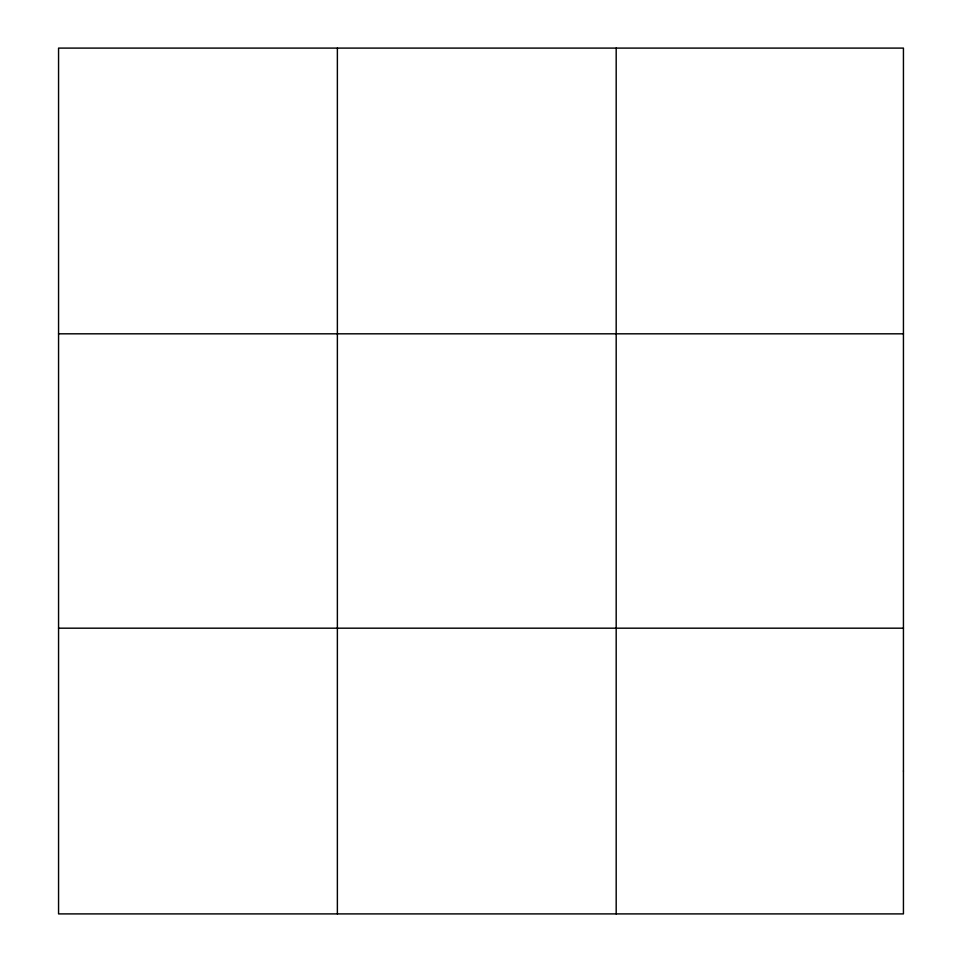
<?xml version="1.0" encoding="UTF-8"?>
<svg xmlns="http://www.w3.org/2000/svg" width="962" height="962" viewBox="0 0 962 962"><rect width="100%" height="100%" fill="white"/><g stroke="black" fill="none" stroke-linecap="round" stroke-linejoin="round"><path stroke-width="1.44" d="M337.373 913.9L337.373 48.1M616.185 913.9L616.185 48.1M58.562 333.814L903.438 333.814M58.562 628.186L903.438 628.186M903.438 771.043L903.438 913.9L58.562 913.9L58.562 48.1L903.438 48.1L903.438 771.043"/></g></svg>
